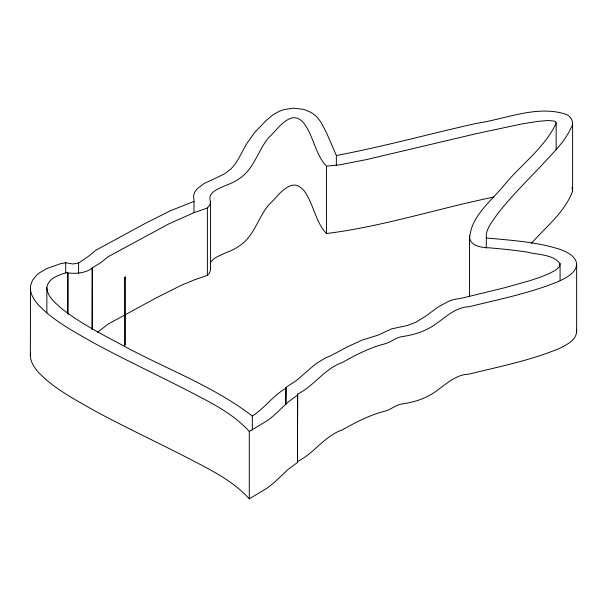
<?xml version="1.0" encoding="UTF-8"?>
<svg xmlns="http://www.w3.org/2000/svg" width="607" height="607" viewBox="0 0 607 607"><rect width="100%" height="100%" fill="white"/><g stroke="black" fill="none" stroke-linecap="round" stroke-linejoin="round"><path stroke-width="0.91" d="M97.484 332.257L108.296 323.986L156.242 297.862L180.84 285.502L193.792 280.085L207.374 275.381L208.998 273.575L209.976 271.944L210.561 269.121L210.561 201.759C206.782 192.108 219.157 188.656 225.463 185.507A54.478 31.45 0 0 0 240.334 177.919C254.265 168.116 258.157 150.384 268.56 137.706C275.851 131.195 281.284 121.954 290.738 118.282C298.151 115.565 304.312 122.508 307.271 128.464C314.282 140.695 316.528 155.749 326.475 166.174L339.799 164.838L366.279 159.626L477.041 133.494L521.868 123.942L537.961 121.362L548.174 120.497L554.419 121.112L555.868 122.045L556.095 123.433C544.858 147.046 522.817 163.321 506.063 182.874C492.967 199.802 470.759 215.379 469.689 238.43C471.024 244.409 477.618 246.594 482.99 247.315C497.634 248.491 512.27 249.864 526.808 252.019C537.665 254.963 552.651 253.961 560.071 263.65L559.199 266.905L555.39 270.252L548.994 273.666L540.397 277.141L529.949 280.646L504.994 287.665L462.875 297.916L453.163 299.714L448.975 301.125L438.292 306.839L425.955 316.004L415.787 322.287L407.585 325.451L391.621 328.857L377.903 335.193L362.865 339.837L348.623 346.218L330.603 355.816L325.011 358.198L315.594 363.957L296.337 380.581L285.965 387.372L285.662 403.754M336.354 155.498C383.503 146.651 429.779 133.79 476.578 123.35C505.608 119.169 537.203 104.632 566.285 114.404C571.407 116.605 574.761 123.1 570.975 127.986C564.593 142.167 552.863 152.934 542.597 164.315C527.255 180.598 511.208 196.311 497.444 213.998C492.649 221.183 485.517 228.778 486.29 237.959C511.056 240.326 536.307 241.768 560.155 249.401C566.528 251.897 574.237 255.145 576.407 262.315C577.872 272.073 566.862 277.346 559.608 280.965C530.594 293.135 499.523 299.183 469.105 306.732C451.949 307.286 441.122 322.863 426.463 329.555C418.58 333.41 409.991 335.512 401.333 336.718C395.248 337.909 390.521 342.492 384.572 343.903C369.61 347.712 355.808 354.905 342.416 362.47C324.639 368.601 314.214 385.824 297.642 394.102L297.46 462.504L288.333 469.226L273.734 482.967L267.679 487.755L249.295 498.825C237.322 485.623 222.162 476.131 206.562 467.838C169.232 447.769 130.581 430.272 93.319 410.059C73.933 398.852 53.378 388.321 37.915 371.734C34.091 367.182 30.547 361.848 30.35 355.702L30.54 285.609L32.558 280.13L36.852 274.971L39.781 272.634L46.982 268.514L60.381 263.742L65.723 262.732L72.901 263.977L78.599 263.036L88.007 256.662L95.815 250.251L144.936 223.558L170.673 210.637L194.005 201.418L193.603 195.325L194.764 192.1L197.146 188.86L203.944 183.618L224.347 174.012L231.161 168.769L235.008 164.254L238.399 159.011L246.45 144.087L254.47 132.667L266.329 120.368L272.718 114.981L278.985 111.392L283.947 109.586L293.674 108.175L303.803 109.412L310.875 112.31L314.047 114.45L317.188 117.333L320.701 121.802L326.414 132.538L336.354 155.498L336.354 165.787M30.35 355.702L30.54 352.978M210.561 201.759L209.976 204.582L207.374 208.019L193.792 212.716L168.374 224.12L108.296 256.624L100.914 262.596L92.256 267.854L92.12 329.085M576.65 264.477L576.65 331.839C575.808 340.55 566.49 344.829 559.608 348.335C530.594 360.505 499.523 366.552 469.105 374.102C451.949 374.656 441.122 390.233 426.463 396.925C418.58 400.772 409.991 402.881 401.333 404.08C395.248 405.279 390.521 409.862 384.572 411.273C369.61 415.082 355.808 422.275 342.416 429.832C324.639 435.97 314.214 453.194 297.642 461.472M46.853 312.916L46.853 287.657C48.074 277.915 59.532 274.842 67.438 272.353L67.476 272.862C75.617 273.969 85.208 273.211 92.12 268.271M297.642 394.102L297.46 462.504M124.42 277.816L125.406 277.073L124.42 277.816L124.518 345.246L125.444 344.533L125.406 277.073M572.613 123.798L572.613 191.167C564.745 212.306 545.943 226.798 531.466 243.331M210.197 263.021C213.254 257.429 220.151 255.615 225.463 252.876A54.478 31.45 0 0 0 240.334 245.289C254.265 235.486 258.157 217.754 268.56 205.067C275.851 198.557 281.284 189.323 290.738 185.651C298.151 182.935 304.312 189.877 307.271 195.833C314.282 208.057 316.528 223.11 326.475 233.536C383.154 226.479 437.897 208.497 493.802 197.07M252.33 430.059L252.33 416.023C264.705 408.185 273.158 395.385 286.064 388.245L285.662 387.85M297.46 395.142L288.333 401.857L273.734 415.605L267.679 420.393L249.295 431.456L249.295 498.825M124.518 345.246L125.444 344.533M252.33 416.023C212.526 385.506 164.421 368.381 120.732 344.313C100.542 333.622 80.132 322.962 62.035 308.895C55.677 303.219 47.346 296.906 46.853 287.657M249.295 431.456C237.322 418.253 222.162 408.769 206.562 400.476C169.232 380.407 130.581 362.903 93.319 342.697C73.933 331.483 53.378 320.959 37.915 304.365C34.091 299.82 30.547 294.486 30.35 288.34M572.022 187.335L572.613 191.167M210.348 267.505L210.561 269.121M576.407 329.684L576.65 331.839M560.071 263.65L560.071 280.495M556.141 122.682L556.141 149.815M486.29 237.959L486.29 248.248M469.477 235.493L469.477 296.307M326.475 166.174L326.475 233.536M286.064 388.245L286.064 404.156M207.374 208.019L207.374 275.381M194.005 201.418L194.005 212.64M92.256 267.854L92.256 329.601M78.599 263.036L78.599 273.325M68.151 273.196L68.151 314.358M67.438 272.353L67.476 313.098M65.723 262.732L65.723 273.029"/></g></svg>
